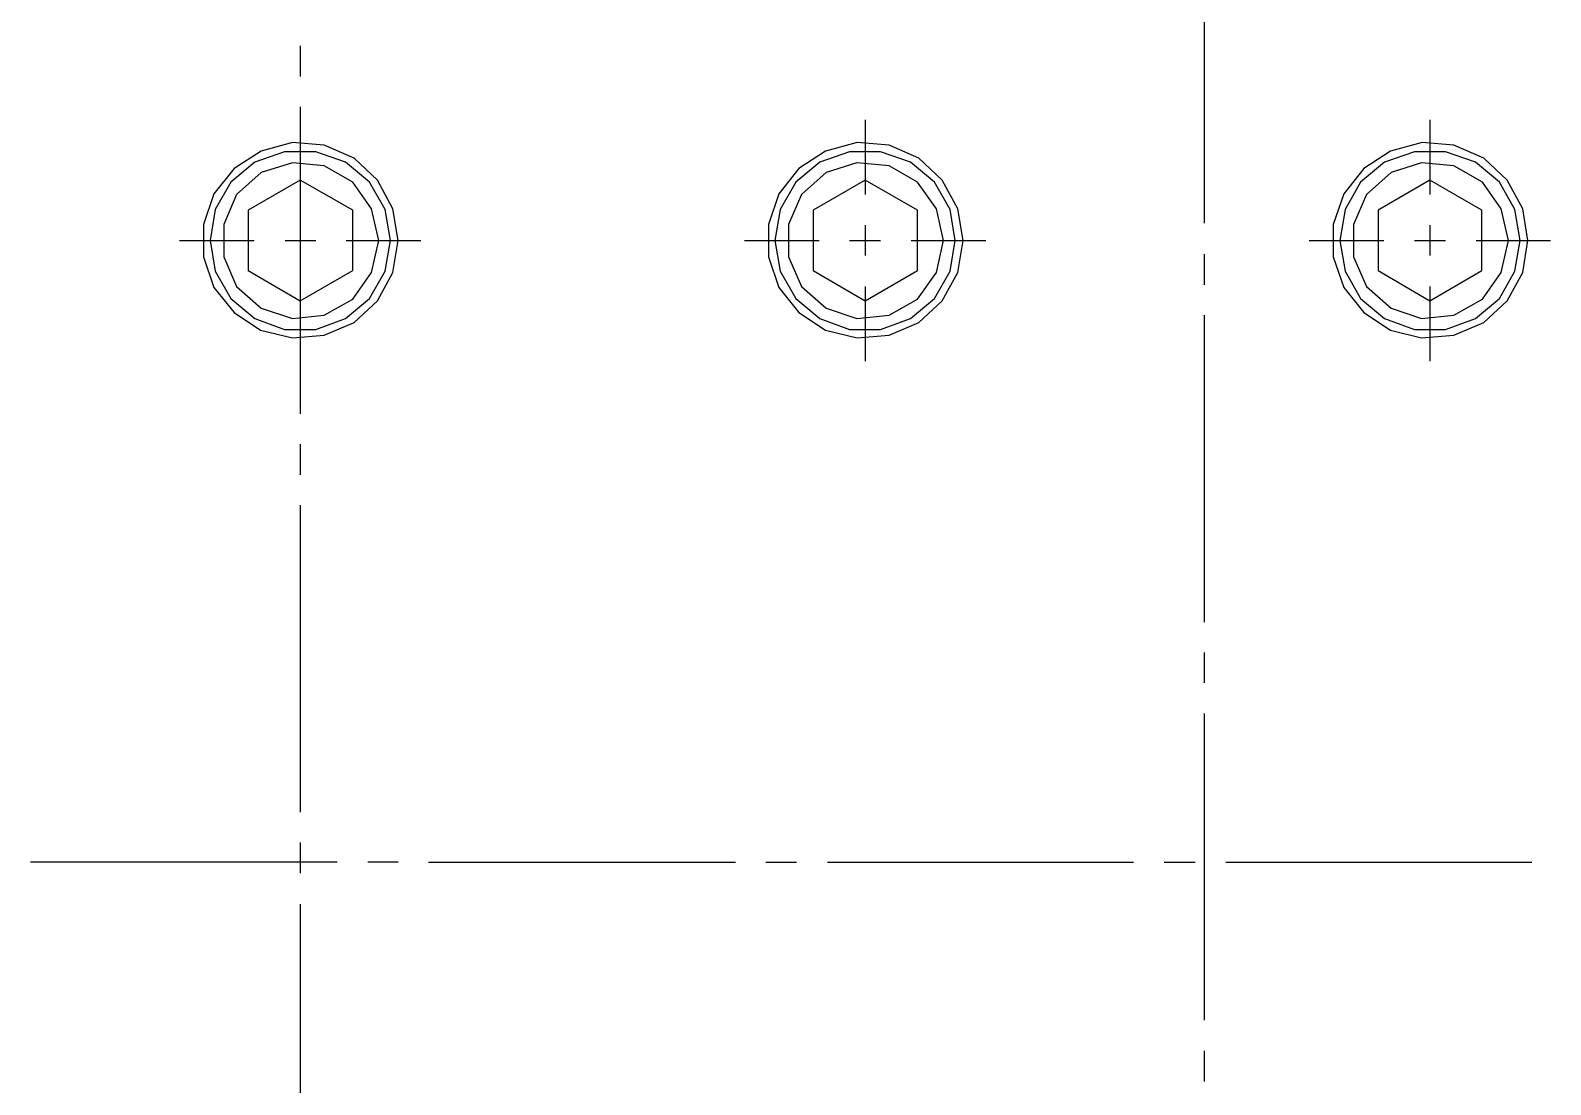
# Model space of a CAD drawing. Header units: millimetres. Extents: x -211 to 45495, y 24 to 52952.
# Drawn here: x 23248.6 to 23450.4, y 27151.9 to 27291.8 of the extents above; entities that cross this region are included whole.
import ezdxf

# ---------------------------------------------------------------- set-up
doc = ezdxf.new("R2010")
doc.units = ezdxf.units.MM
doc.layers.add('Layer2', color=7, linetype='Continuous')

# ---------------------------------------------------------------- blocks, each defined once
blk = doc.blocks.new('BLKF555')
at = {"layer": 'Layer2', "color": 7, "linetype": 'Continuous', "lineweight": 25}
for p, q in [((23433.28, 27274.28), (23429.23, 27272.99)), ((23437.59, 27273.85), (23433.28, 27274.28)), ((23429.23, 27272.99), (23425.96, 27270.06)), ((23441.38, 27271.7), (23437.59, 27273.85)), ((23443.87, 27268.16), (23441.38, 27271.7)), ((23425.96, 27270.06), (23424.24, 27266.1)), ((23444.82, 27263.94), (23443.87, 27268.16)), ((23424.24, 27266.1), (23424.24, 27261.79)), ((23424.24, 27261.79), (23425.96, 27257.83)), ((23441.38, 27256.19), (23443.87, 27259.73)), ((23425.96, 27257.83), (23429.23, 27254.99)), ((23437.59, 27254.04), (23441.38, 27256.19)), ((23429.23, 27254.99), (23433.28, 27253.61)), ((23433.28, 27253.61), (23437.59, 27254.04))]:
    blk.add_line(p, q, dxfattribs=at)
blk = doc.blocks.new('BLKF556')
at = {"layer": 'Layer2', "color": 7, "linetype": 'Continuous', "lineweight": 25}
for p, q in [((23428.37, 27274.36), (23425.19, 27271.7)), ((23432.33, 27275.74), (23428.37, 27274.36)), ((23436.47, 27275.74), (23432.33, 27275.74)), ((23440.43, 27274.36), (23436.47, 27275.74)), ((23443.62, 27271.7), (23440.43, 27274.36)), ((23425.19, 27271.7), (23423.12, 27268.08)), ((23445.68, 27268.08), (23443.62, 27271.7)), ((23423.12, 27268.08), (23422.43, 27263.94)), ((23446.37, 27263.94), (23445.68, 27268.08)), ((23422.43, 27263.94), (23423.12, 27259.9)), ((23423.12, 27259.9), (23425.19, 27256.28)), ((23443.62, 27256.28), (23445.68, 27259.9)), ((23425.19, 27256.28), (23428.37, 27253.61)), ((23440.43, 27253.61), (23443.62, 27256.28)), ((23428.37, 27253.61), (23432.33, 27252.15)), ((23432.33, 27252.15), (23436.47, 27252.15)), ((23436.47, 27252.15), (23440.43, 27253.61))]:
    blk.add_line(p, q, dxfattribs=at)
blk = doc.blocks.new('BLKF557')
at = {"layer": 'Layer2', "color": 7, "linetype": 'Continuous', "lineweight": 25}
for p, q in [((23358.28, 27274.28), (23354.23, 27272.99)), ((23362.58, 27273.85), (23358.28, 27274.28)), ((23354.23, 27272.99), (23350.96, 27270.06)), ((23366.37, 27271.7), (23362.58, 27273.85)), ((23368.87, 27268.16), (23366.37, 27271.7)), ((23350.96, 27270.06), (23349.23, 27266.1)), ((23369.82, 27263.94), (23368.87, 27268.16)), ((23349.23, 27266.1), (23349.23, 27261.79)), ((23349.23, 27261.79), (23350.96, 27257.83)), ((23366.37, 27256.19), (23368.87, 27259.73)), ((23350.96, 27257.83), (23354.23, 27254.99)), ((23362.58, 27254.04), (23366.37, 27256.19)), ((23354.23, 27254.99), (23358.28, 27253.61)), ((23358.28, 27253.61), (23362.58, 27254.04))]:
    blk.add_line(p, q, dxfattribs=at)
blk = doc.blocks.new('BLKF558')
at = {"layer": 'Layer2', "color": 7, "linetype": 'Continuous', "lineweight": 25}
for p, q in [((23353.37, 27274.36), (23350.18, 27271.7)), ((23357.33, 27275.74), (23353.37, 27274.36)), ((23361.46, 27275.74), (23357.33, 27275.74)), ((23365.42, 27274.36), (23361.46, 27275.74)), ((23368.61, 27271.7), (23365.42, 27274.36)), ((23350.18, 27271.7), (23348.12, 27268.08)), ((23370.68, 27268.08), (23368.61, 27271.7)), ((23348.12, 27268.08), (23347.43, 27263.94)), ((23371.37, 27263.94), (23370.68, 27268.08)), ((23347.43, 27263.94), (23348.12, 27259.9)), ((23348.12, 27259.9), (23350.18, 27256.28)), ((23368.61, 27256.28), (23370.68, 27259.9)), ((23350.18, 27256.28), (23353.37, 27253.61)), ((23365.42, 27253.61), (23368.61, 27256.28)), ((23353.37, 27253.61), (23357.33, 27252.15)), ((23357.33, 27252.15), (23361.46, 27252.15)), ((23361.46, 27252.15), (23365.42, 27253.61))]:
    blk.add_line(p, q, dxfattribs=at)
blk = doc.blocks.new('BLKF559')
at = {"layer": 'Layer2', "color": 7, "linetype": 'Continuous', "lineweight": 25}
for p, q in [((23283.36, 27274.28), (23279.22, 27272.99)), ((23287.58, 27273.85), (23283.36, 27274.28)), ((23279.22, 27272.99), (23275.95, 27270.06)), ((23291.37, 27271.7), (23287.58, 27273.85)), ((23293.86, 27268.16), (23291.37, 27271.7)), ((23275.95, 27270.06), (23274.23, 27266.1)), ((23294.81, 27263.94), (23293.86, 27268.16)), ((23274.23, 27266.1), (23274.23, 27261.79)), ((23274.23, 27261.79), (23275.95, 27257.83)), ((23291.37, 27256.19), (23293.86, 27259.73)), ((23275.95, 27257.83), (23279.22, 27254.99)), ((23287.58, 27254.04), (23291.37, 27256.19)), ((23279.22, 27254.99), (23283.36, 27253.61)), ((23283.36, 27253.61), (23287.58, 27254.04))]:
    blk.add_line(p, q, dxfattribs=at)
blk = doc.blocks.new('BLKF560')
at = {"layer": 'Layer2', "color": 7, "linetype": 'Continuous', "lineweight": 25}
for p, q in [((23278.36, 27274.36), (23275.18, 27271.7)), ((23282.32, 27275.74), (23278.36, 27274.36)), ((23286.46, 27275.74), (23282.32, 27275.74)), ((23290.42, 27274.36), (23286.46, 27275.74)), ((23293.61, 27271.7), (23290.42, 27274.36)), ((23275.18, 27271.7), (23273.11, 27268.08)), ((23295.67, 27268.08), (23293.61, 27271.7)), ((23273.11, 27268.08), (23272.42, 27263.94)), ((23296.36, 27263.94), (23295.67, 27268.08)), ((23272.42, 27263.94), (23273.11, 27259.9)), ((23273.11, 27259.9), (23275.18, 27256.28)), ((23293.61, 27256.28), (23295.67, 27259.9)), ((23275.18, 27256.28), (23278.36, 27253.61)), ((23290.42, 27253.61), (23293.61, 27256.28)), ((23278.36, 27253.61), (23282.32, 27252.15)), ((23282.32, 27252.15), (23286.46, 27252.15)), ((23286.46, 27252.15), (23290.42, 27253.61))]:
    blk.add_line(p, q, dxfattribs=at)
blk = doc.blocks.new('BLKF773')
at = {"layer": 'Layer2', "color": 7, "linetype": 'Continuous', "lineweight": 25}
for p, q in [((23358.36, 27276.95), (23354.14, 27275.83)), ((23362.58, 27276.6), (23358.36, 27276.95)), ((23366.54, 27274.88), (23362.58, 27276.6)), ((23354.14, 27275.83), (23350.61, 27273.5)), ((23369.64, 27271.95), (23366.54, 27274.88)), ((23350.61, 27273.5), (23347.94, 27270.15)), ((23347.94, 27270.15), (23346.57, 27266.1)), ((23371.71, 27268.16), (23369.64, 27271.95)), ((23372.4, 27263.94), (23371.71, 27268.16)), ((23346.57, 27266.1), (23346.57, 27261.79)), ((23346.57, 27261.79), (23347.94, 27257.74)), ((23369.64, 27255.94), (23371.71, 27259.73)), ((23347.94, 27257.74), (23350.61, 27254.39)), ((23350.61, 27254.39), (23354.14, 27252.06)), ((23366.54, 27253.09), (23369.64, 27255.94)), ((23354.14, 27252.06), (23358.36, 27251.03)), ((23362.58, 27251.37), (23366.54, 27253.09)), ((23358.36, 27251.03), (23362.58, 27251.37))]:
    blk.add_line(p, q, dxfattribs=at)
blk = doc.blocks.new('BLKF774')
at = {"layer": 'Layer2', "color": 7, "linetype": 'Continuous', "lineweight": 25}
for p, q in [((23433.37, 27276.95), (23429.15, 27275.83)), ((23437.59, 27276.6), (23433.37, 27276.95)), ((23441.55, 27274.88), (23437.59, 27276.6)), ((23429.15, 27275.83), (23425.62, 27273.5)), ((23444.65, 27271.95), (23441.55, 27274.88)), ((23425.62, 27273.5), (23422.95, 27270.15)), ((23422.95, 27270.15), (23421.57, 27266.1)), ((23446.72, 27268.16), (23444.65, 27271.95)), ((23447.4, 27263.94), (23446.72, 27268.16)), ((23421.57, 27266.1), (23421.57, 27261.79)), ((23421.57, 27261.79), (23422.95, 27257.74)), ((23444.65, 27255.94), (23446.72, 27259.73)), ((23422.95, 27257.74), (23425.62, 27254.39)), ((23425.62, 27254.39), (23429.15, 27252.06)), ((23441.55, 27253.09), (23444.65, 27255.94)), ((23429.15, 27252.06), (23433.28, 27251.03)), ((23437.59, 27251.37), (23441.55, 27253.09)), ((23433.28, 27251.03), (23437.59, 27251.37))]:
    blk.add_line(p, q, dxfattribs=at)
blk = doc.blocks.new('BLKF778')
at = {"layer": 'Layer2', "color": 7, "linetype": 'Continuous', "lineweight": 25}
for p, q in [((23283.36, 27276.95), (23279.22, 27275.83)), ((23287.58, 27276.6), (23283.36, 27276.95)), ((23291.54, 27274.88), (23287.58, 27276.6)), ((23279.22, 27275.83), (23275.61, 27273.5)), ((23294.64, 27271.95), (23291.54, 27274.88)), ((23275.61, 27273.5), (23272.94, 27270.15)), ((23272.94, 27270.15), (23271.56, 27266.1)), ((23296.71, 27268.16), (23294.64, 27271.95)), ((23297.39, 27263.94), (23296.71, 27268.16)), ((23271.56, 27266.1), (23271.56, 27261.79)), ((23271.56, 27261.79), (23272.94, 27257.74)), ((23294.64, 27255.94), (23296.71, 27259.73)), ((23272.94, 27257.74), (23275.61, 27254.39)), ((23275.61, 27254.39), (23279.14, 27252.06)), ((23291.54, 27253.09), (23294.64, 27255.94)), ((23279.14, 27252.06), (23283.36, 27251.03)), ((23287.58, 27251.37), (23291.54, 27253.09)), ((23283.36, 27251.03), (23287.58, 27251.37))]:
    blk.add_line(p, q, dxfattribs=at)
blk = doc.blocks.new('BLKF370')
at = {"layer": 'Layer2', "color": 7, "linetype": 'Continuous', "lineweight": 25}
for p, q in [((23404.43, 27306.92), (23404.43, 27266.27)), ((23284.39, 27289.78), (23284.39, 27285.73)), ((23284.39, 27281.68), (23284.39, 27240.95)), ((23284.39, 27279.96), (23284.39, 27270.06)), ((23359.4, 27279.96), (23359.4, 27270.06)), ((23434.4, 27279.96), (23434.4, 27270.06)), ((23284.39, 27271.95), (23277.5, 27267.99)), ((23291.37, 27267.99), (23284.39, 27271.95)), ((23359.4, 27271.95), (23352.51, 27267.99)), ((23366.37, 27267.99), (23359.4, 27271.95)), ((23434.4, 27271.95), (23427.51, 27267.99)), ((23441.29, 27267.99), (23434.4, 27271.95)), ((23277.5, 27267.99), (23277.5, 27259.98)), ((23291.37, 27259.98), (23291.37, 27267.99)), ((23352.51, 27267.99), (23352.51, 27259.98)), ((23366.37, 27259.98), (23366.37, 27267.99)), ((23427.51, 27267.99), (23427.51, 27259.98)), ((23441.29, 27259.98), (23441.29, 27267.99)), ((23284.39, 27266.01), (23284.39, 27261.96)), ((23359.4, 27266.01), (23359.4, 27261.96)), ((23434.4, 27266.01), (23434.4, 27261.96)), ((23268.37, 27263.94), (23278.28, 27263.94)), ((23282.41, 27263.94), (23286.46, 27263.94)), ((23290.51, 27263.94), (23300.41, 27263.94)), ((23293.86, 27259.73), (23294.81, 27263.94)), ((23295.67, 27259.9), (23296.36, 27263.94)), ((23296.71, 27259.73), (23297.39, 27263.94)), ((23343.38, 27263.94), (23353.28, 27263.94)), ((23357.33, 27263.94), (23361.46, 27263.94)), ((23365.51, 27263.94), (23375.41, 27263.94)), ((23368.87, 27259.73), (23369.82, 27263.94)), ((23370.68, 27259.9), (23371.37, 27263.94)), ((23371.71, 27259.73), (23372.4, 27263.94)), ((23404.43, 27262.14), (23404.43, 27258.09)), ((23418.38, 27263.94), (23428.29, 27263.94)), ((23432.33, 27263.94), (23436.47, 27263.94)), ((23440.52, 27263.94), (23450.42, 27263.94)), ((23443.87, 27259.73), (23444.82, 27263.94)), ((23445.68, 27259.9), (23446.37, 27263.94)), ((23446.72, 27259.73), (23447.4, 27263.94)), ((23277.5, 27259.98), (23284.39, 27255.94)), ((23284.39, 27255.94), (23291.37, 27259.98)), ((23352.51, 27259.98), (23359.4, 27255.94)), ((23359.4, 27255.94), (23366.37, 27259.98)), ((23427.51, 27259.98), (23434.4, 27255.94)), ((23434.4, 27255.94), (23441.29, 27259.98)), ((23284.39, 27257.83), (23284.39, 27247.93)), ((23359.4, 27257.83), (23359.4, 27247.93)), ((23434.4, 27257.83), (23434.4, 27247.93)), ((23404.43, 27254.04), (23404.43, 27213.31)), ((23284.39, 27236.91), (23284.39, 27232.86)), ((23284.39, 27228.81), (23284.39, 27188.08)), ((23404.43, 27209.26), (23404.43, 27205.22)), ((23404.43, 27201.17), (23404.43, 27160.44)), ((23284.39, 27184.03), (23284.39, 27179.98)), ((23289.3, 27181.45), (23248.57, 27181.45)), ((23297.39, 27181.45), (23293.35, 27181.45)), ((23301.44, 27181.45), (23342.17, 27181.45)), ((23346.22, 27181.45), (23350.27, 27181.45)), ((23354.4, 27181.45), (23395.05, 27181.45)), ((23399.09, 27181.45), (23403.23, 27181.45)), ((23407.28, 27181.45), (23447.92, 27181.45)), ((23284.39, 27175.85), (23284.39, 27135.2)), ((23404.43, 27156.39), (23404.43, 27152.34))]:
    blk.add_line(p, q, dxfattribs=at)
for name in ['BLKF778', 'BLKF773', 'BLKF774', 'BLKF560', 'BLKF559', 'BLKF558', 'BLKF557', 'BLKF556', 'BLKF555']:
    blk.add_blockref(name, (0, 0), dxfattribs=at)

msp = doc.modelspace()

# ---------------------------------------------------------------- block references
at = {"layer": 'Layer2', "color": 7, "linetype": 'Continuous', "lineweight": 25}
msp.add_blockref('BLKF370', (0, 0), dxfattribs=at)

doc.saveas('drawing.dxf')
